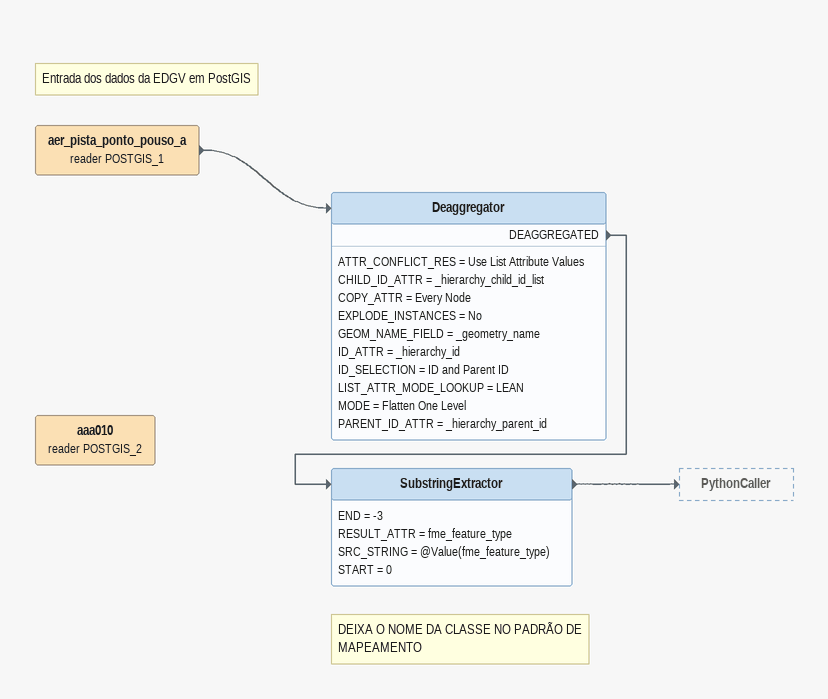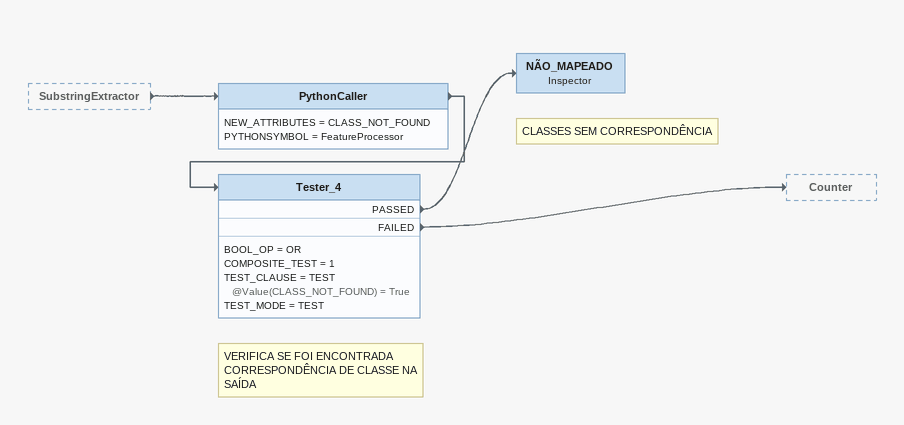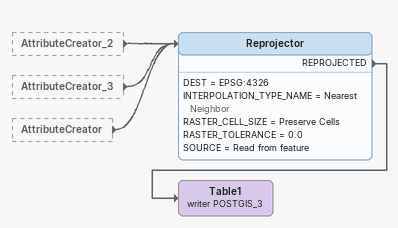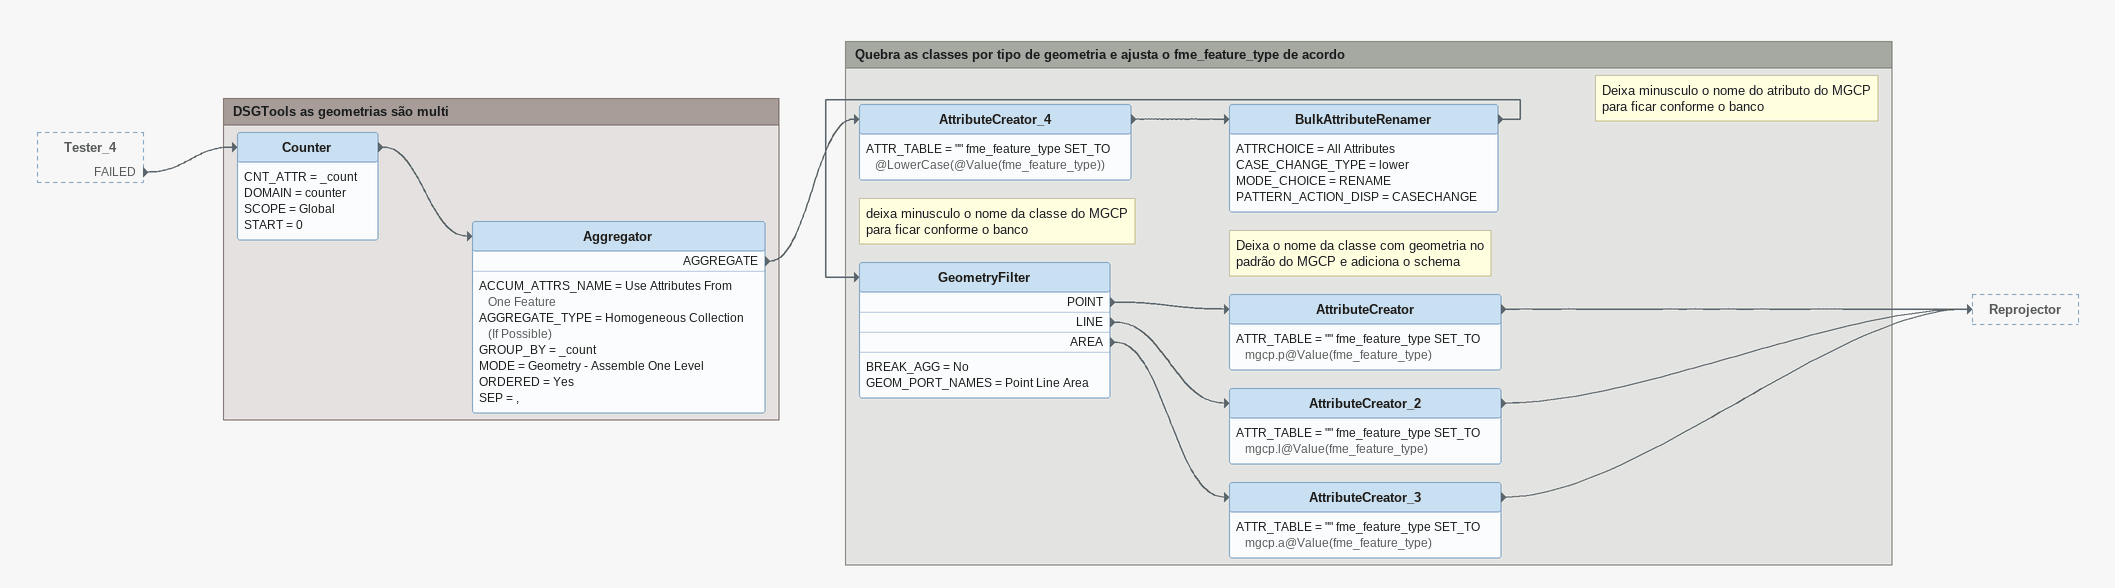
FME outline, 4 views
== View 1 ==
aaa010 (reader POSTGIS_2)
Note: Entrada dos dados da EDGV em PostGIS
aer_pista_ponto_pouso_a (reader POSTGIS_1)
    -> Deaggregator
Deaggregator
    ATTR_CONFLICT_RES = Use List Attribute Values
    CHILD_ID_ATTR = _hierarchy_child_id_list
    COPY_ATTR = Every Node
    EXPLODE_INSTANCES = No
    GEOM_NAME_FIELD = _geometry_name
    ID_ATTR = _hierarchy_id
    ID_SELECTION = ID and Parent ID
    LIST_ATTR_MODE_LOOKUP = LEAN
    MODE = Flatten One Level
    PARENT_ID_ATTR = _hierarchy_parent_id
    DEAGGREGATED -> SubstringExtractor
Note: DEIXA O NOME DA CLASSE NO PADRÃO DE MAPEAMENTO
SubstringExtractor
    END = -3
    RESULT_ATTR = fme_feature_type
    SRC_STRING = @Value(fme_feature_type)
    START = 0
    -> PythonCaller

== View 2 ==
SubstringExtractor [outside]
    -> PythonCaller
PythonCaller
    NEW_ATTRIBUTES = CLASS_NOT_FOUND
    PYTHONSYMBOL = FeatureProcessor
    -> Tester_4
Note: VERIFICA SE FOI ENCONTRADA CORRESPONDÊNCIA DE CLASSE NA SAÍDA
Tester_4
    BOOL_OP = OR
    COMPOSITE_TEST = 1
    TEST_CLAUSE = TEST @Value(CLASS_NOT_FOUND) = True
    TEST_MODE = TEST
    PASSED -> NÃO_MAPEADO
    FAILED -> Counter
Note: CLASSES SEM CORRESPONDÊNCIA
NÃO_MAPEADO: Inspector

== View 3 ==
AttributeCreator_2 [outside]
    -> Reprojector
AttributeCreator_3 [outside]
    -> Reprojector
AttributeCreator [outside]
    -> Reprojector
Reprojector
    DEST = EPSG:4326
    INTERPOLATION_TYPE_NAME = Nearest Neighbor
    RASTER_CELL_SIZE = Preserve Cells
    RASTER_TOLERANCE = 0.0
    SOURCE = Read from feature
    REPROJECTED -> Table1 (writer POSTGIS_3)
Table1 (writer POSTGIS_3)

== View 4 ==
Tester_4 [outside]
    FAILED -> Counter

Bookmark: DSGTools as geometrias são multi
Counter
    CNT_ATTR = _count
    DOMAIN = counter
    SCOPE = Global
    START = 0
    -> Aggregator
Aggregator
    ACCUM_ATTRS_NAME = Use Attributes From One Feature
    AGGREGATE_TYPE = Homogeneous Collection (If Possible)
    GROUP_BY = _count
    MODE = Geometry - Assemble One Level
    ORDERED = Yes
    SEP = ,
    AGGREGATE -> AttributeCreator_4

Bookmark: Quebra as classes por tipo de geometria e ajusta o fme_feature_type de acordo
Note: deixa minusculo o nome da classe do MGCP para ficar conforme o banco
AttributeCreator_4
    ATTR_TABLE = "" fme_feature_type SET_TO @LowerCase(@Value(fme_feature_type))
    -> BulkAttributeRenamer
Note: Deixa minusculo o nome do atributo do MGCP para ficar conforme o banco
BulkAttributeRenamer
    ATTRCHOICE = All Attributes
    CASE_CHANGE_TYPE = lower
    MODE_CHOICE = RENAME
    PATTERN_ACTION_DISP = CASECHANGE
    -> GeometryFilter
GeometryFilter
    BREAK_AGG = No
    GEOM_PORT_NAMES = Point Line Area
    POINT -> AttributeCreator
    LINE -> AttributeCreator_2
    AREA -> AttributeCreator_3
Note: Deixa o nome da classe com geometria no padrão do MGCP e adiciona o schema
AttributeCreator
    ATTR_TABLE = "" fme_feature_type SET_TO mgcp.p@Value(fme_feature_type)
    -> Reprojector
AttributeCreator_2
    ATTR_TABLE = "" fme_feature_type SET_TO mgcp.l@Value(fme_feature_type)
    -> Reprojector
AttributeCreator_3
    ATTR_TABLE = "" fme_feature_type SET_TO mgcp.a@Value(fme_feature_type)
    -> Reprojector
